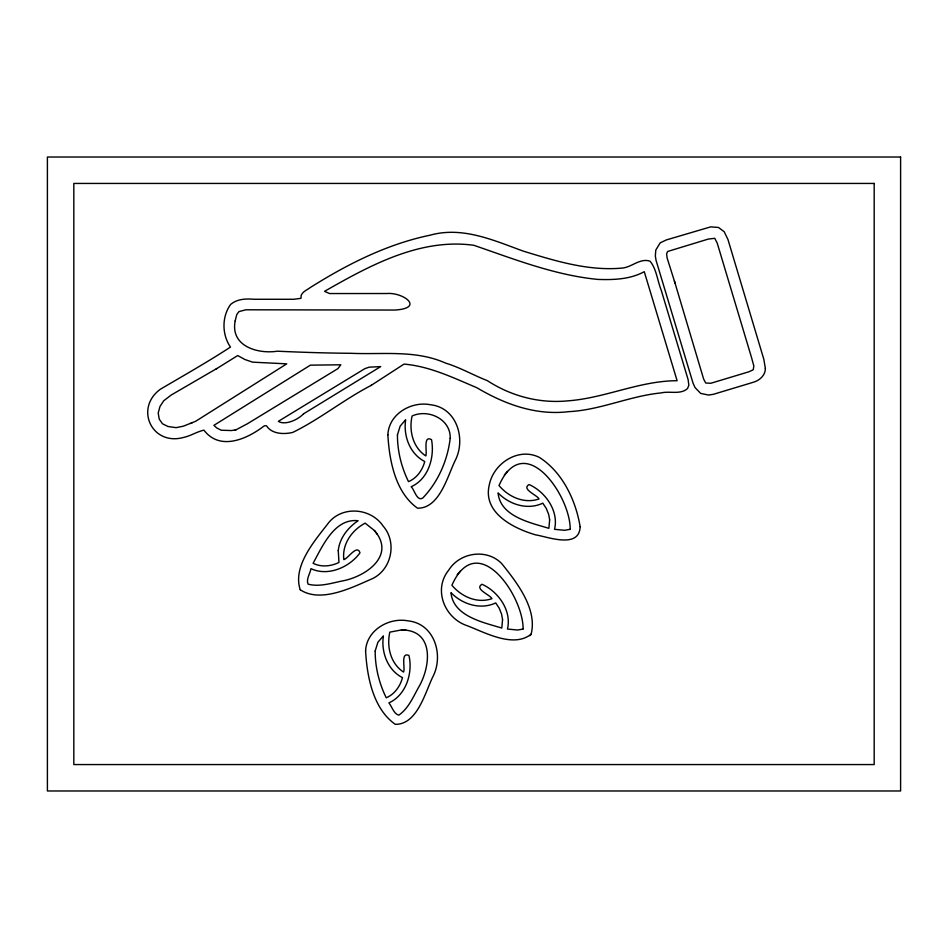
<?xml version="1.0" encoding="UTF-8"?>
<svg xmlns="http://www.w3.org/2000/svg" width="948" height="948" viewBox="0 0 948 948"><rect width="100%" height="100%" fill="white"/><g stroke="black" fill="none" stroke-linecap="round" stroke-linejoin="round"><path stroke-width="1.42" d="M570.198 529.245C570.495 495.78 524.22 428.615 499.004 485.518C508.543 497.001 524.363 504.075 539.033 498.944C537.303 495.14 520.962 489.192 529.079 484.523C545.242 491.728 559.012 510.842 554.544 529.316L564.57 530.288L570.127 529.34M523.106 628.974C523.414 595.51 477.14 528.356 451.912 585.248C461.463 596.73 477.271 603.805 491.941 598.674C490.211 594.87 473.882 588.933 481.999 584.264C498.15 591.469 511.92 610.571 507.464 629.045L517.49 630.029L523.047 629.069M531.105 634.224C537.623 608.971 516.767 582.368 501.824 563.716C486.976 548.217 459.721 552.281 448.688 570.198C432.881 589.573 444.624 618.345 467.281 625.739C485.21 632.6 513.425 648.314 531.105 634.224L529.932 635.693M504.336 474.948L507.476 471.369M457.244 574.678L460.384 571.099M216.274 368.902L237.699 355.547L244.999 359.553L252.618 362.16L286.734 363.854L195.596 421.315L183.379 426.185L176.067 427.655L167.95 426.493L162.464 423.756L159.24 419.146L158.209 413.02L159.963 406.526L163.731 400.755L171.197 395.043L216.808 368.511M371.024 385.481L404.026 364.103C429.74 366.272 453.428 377.837 476.868 387.732C504.549 404.132 535.679 415.651 568.527 411.669C600.309 410.129 629.591 395.98 661.088 392.922C669.549 390.789 680.557 394.984 687.549 388.514L688.852 385.208L688.118 379.627L661.206 290.135C657.32 280.501 656.644 269.279 650.079 261.21C640.291 257.773 632.091 267.028 622.575 268.035C588.625 271.318 555.244 260.925 523.142 251.078C493.387 240.247 462.34 226.134 430.001 235.211C386.985 244.146 347.181 264.291 310.245 287.564C307.105 290.029 302.839 291.344 301.18 295.302L300.99 298.324L293.679 299.284L253.946 299.272C245.84 298.549 237.261 298.928 230.648 304.403C221.714 316.668 221.879 334.644 230.471 347.075C228.859 348.129 227.247 349.196 225.6 350.215C204.247 363.902 182.17 376.403 160.331 389.261C134.225 408.375 151.976 446.034 183.32 437.502C190.489 435.997 196.911 431.696 203.927 430.143C220.126 451.461 247.523 438.806 264.338 425.794L266.459 425.759C271.851 434.22 283.997 434.504 292.79 432.406C319.95 419.099 343.958 399.511 370.964 385.516L371.509 385.172M190.465 423.483L192.041 422.879M235.981 429.811L247.416 423.756L337.938 368.606L340.806 364.802L310.411 365.146L213.893 425.356L216.902 428.046L221.299 430.238L231.49 430.546L235.981 429.811L235.14 430.084M401.454 629.934L389.818 632.138C386.523 646.702 390.529 663.564 403.54 672.073C405.495 668.387 400.269 651.809 408.92 655.412C413.032 672.606 406.254 695.168 388.881 702.883C391.998 706.544 393.633 713.714 398.741 715.195C408.078 708.82 413.008 697.491 418.293 687.857C430.665 667.404 435.025 629.851 401.454 629.934L406.194 630.254M374.401 530.501L365.134 523.142C351.957 530.157 341.813 544.211 343.863 559.616C347.94 558.692 357.076 543.903 360.003 552.803C349.67 567.153 328.162 576.763 310.98 568.658C310.233 573.41 305.872 579.323 308.088 584.158C319.014 587.073 330.816 583.399 341.564 581.1C365.134 577.107 396.406 555.86 374.401 530.501L377.268 534.305M300.243 589.763C320.993 603.509 352.597 587.215 372.683 578.529C391.725 569.191 397.176 542.161 383.217 526.187C370.704 507.464 341.019 505.379 327.558 524.137C314.226 541.296 292.434 566.537 300.232 589.751M675.106 283.345L703.653 379.129L705.739 383.028L710.822 383.265L749.074 371.735L753.245 369.756L753.838 365.975L751.456 357.301L717.245 243.174L714.768 238.315L708.31 239.074L667.617 251.481L666.61 253.886L667.108 257.903L675.13 283.393L674.384 280.964M502.559 619.601L501.8 628.05C483.196 622.374 453.144 616.259 450.975 592.63C462.209 604.326 480.553 610.157 495.709 602.916L499.169 608.106L501.599 614.221L502.559 619.601M549.65 519.871L548.88 528.32C530.288 522.644 500.236 516.518 498.067 492.901C509.301 504.585 527.645 510.427 542.801 503.175L546.249 508.377L548.691 514.48L549.65 519.871M375.183 650.968C375.1 667.131 379.129 683.283 386.227 697.775C394.593 694.315 400.257 686.222 402.473 677.642C387.495 670.035 380.966 651.928 383.395 635.895L377.908 642.223L375.183 650.968M397.449 434.836C397.366 450.987 401.395 467.151 408.505 481.631C416.859 478.171 422.524 470.078 424.74 461.498C409.761 453.891 403.232 435.784 405.661 419.763L400.175 426.09L397.449 434.836M365.596 650.92C367.006 676.588 373.038 708.642 395.269 724.331C417.215 724.675 425.119 692.633 432.798 676.896C443.996 655.518 434.753 623.808 408.304 620.904C389.059 617.053 366.497 630.124 365.596 650.92M387.874 434.776C389.284 460.444 395.316 492.51 417.547 508.187C439.481 508.531 447.385 476.489 455.076 460.752C466.262 439.386 457.031 407.676 430.57 404.76C411.337 400.909 388.763 413.98 387.874 434.776M580.14 526.697C579.429 549.283 547.34 536.675 535.561 534.85C513.615 528.403 482.402 512.939 489.31 484.819C493.517 463.264 518.698 446.852 539.436 457.446C562.531 472.211 575.78 500.295 580.14 526.697M450.193 438.284C447.657 460.218 438.106 482.129 422.701 498.091C416.836 501.741 414.252 489.121 411.159 486.739C428.579 479.024 434.788 457.031 431.518 439.647C422.832 434.776 427.394 452.255 425.806 455.929C412.807 447.42 408.789 430.57 412.096 416.006C428.117 408.576 450.916 419.182 450.193 438.284M235.187 320.922C230.127 346.139 257.607 354.232 277.361 351.198C301.891 352.301 326.444 353.118 350.997 353.296C382.862 354.718 415.639 349.67 445.643 363.12C460.195 367.528 473.265 375.183 487.367 380.658C511.173 396.169 539.519 403.658 567.982 400.838C605.12 398.101 639.556 380.776 677.109 380.717L644.273 271.697C630.029 279.387 613.866 279.944 597.963 279.423C554.853 275.24 514.42 259.231 473.834 245.295C420.201 237.865 369.673 265.547 324.536 291.332L329.537 293.548L386.701 293.524C403.267 292.079 425.119 308.195 394.83 310.055L245.828 309.795L238.932 311.608L236.751 314.582L235.187 320.922M338.258 550.622L338.957 562.448C331.018 566.371 321.182 567.378 313.101 563.302C322.439 546.249 334.526 518.058 358.083 520.725C347.963 527.574 339.526 538.132 338.258 550.622M765.368 368.547C765.32 375.645 759.23 380.729 752.795 382.423L713.287 394.332L708.5 395.055L700.655 393.396L695.038 387.566L693.024 383.099L656.087 260.475L655.341 256.007L655.791 250.082L660.175 242.866L666.278 239.951L710.704 226.868L718.477 227.461L724.189 231.727L727.969 239.536L763.815 359.245L765.368 368.547M303.479 413.885C297.625 420.094 284.886 425.522 278.333 421.339L364.885 368.642L369.139 367.184L380.705 366.592L303.561 413.826M900.6 157.024L47.4 157.024L47.4 790.976L900.6 790.976L900.6 157.024M874.186 183.438L73.814 183.438L73.814 764.562L874.186 764.562L874.186 183.438"/></g></svg>
